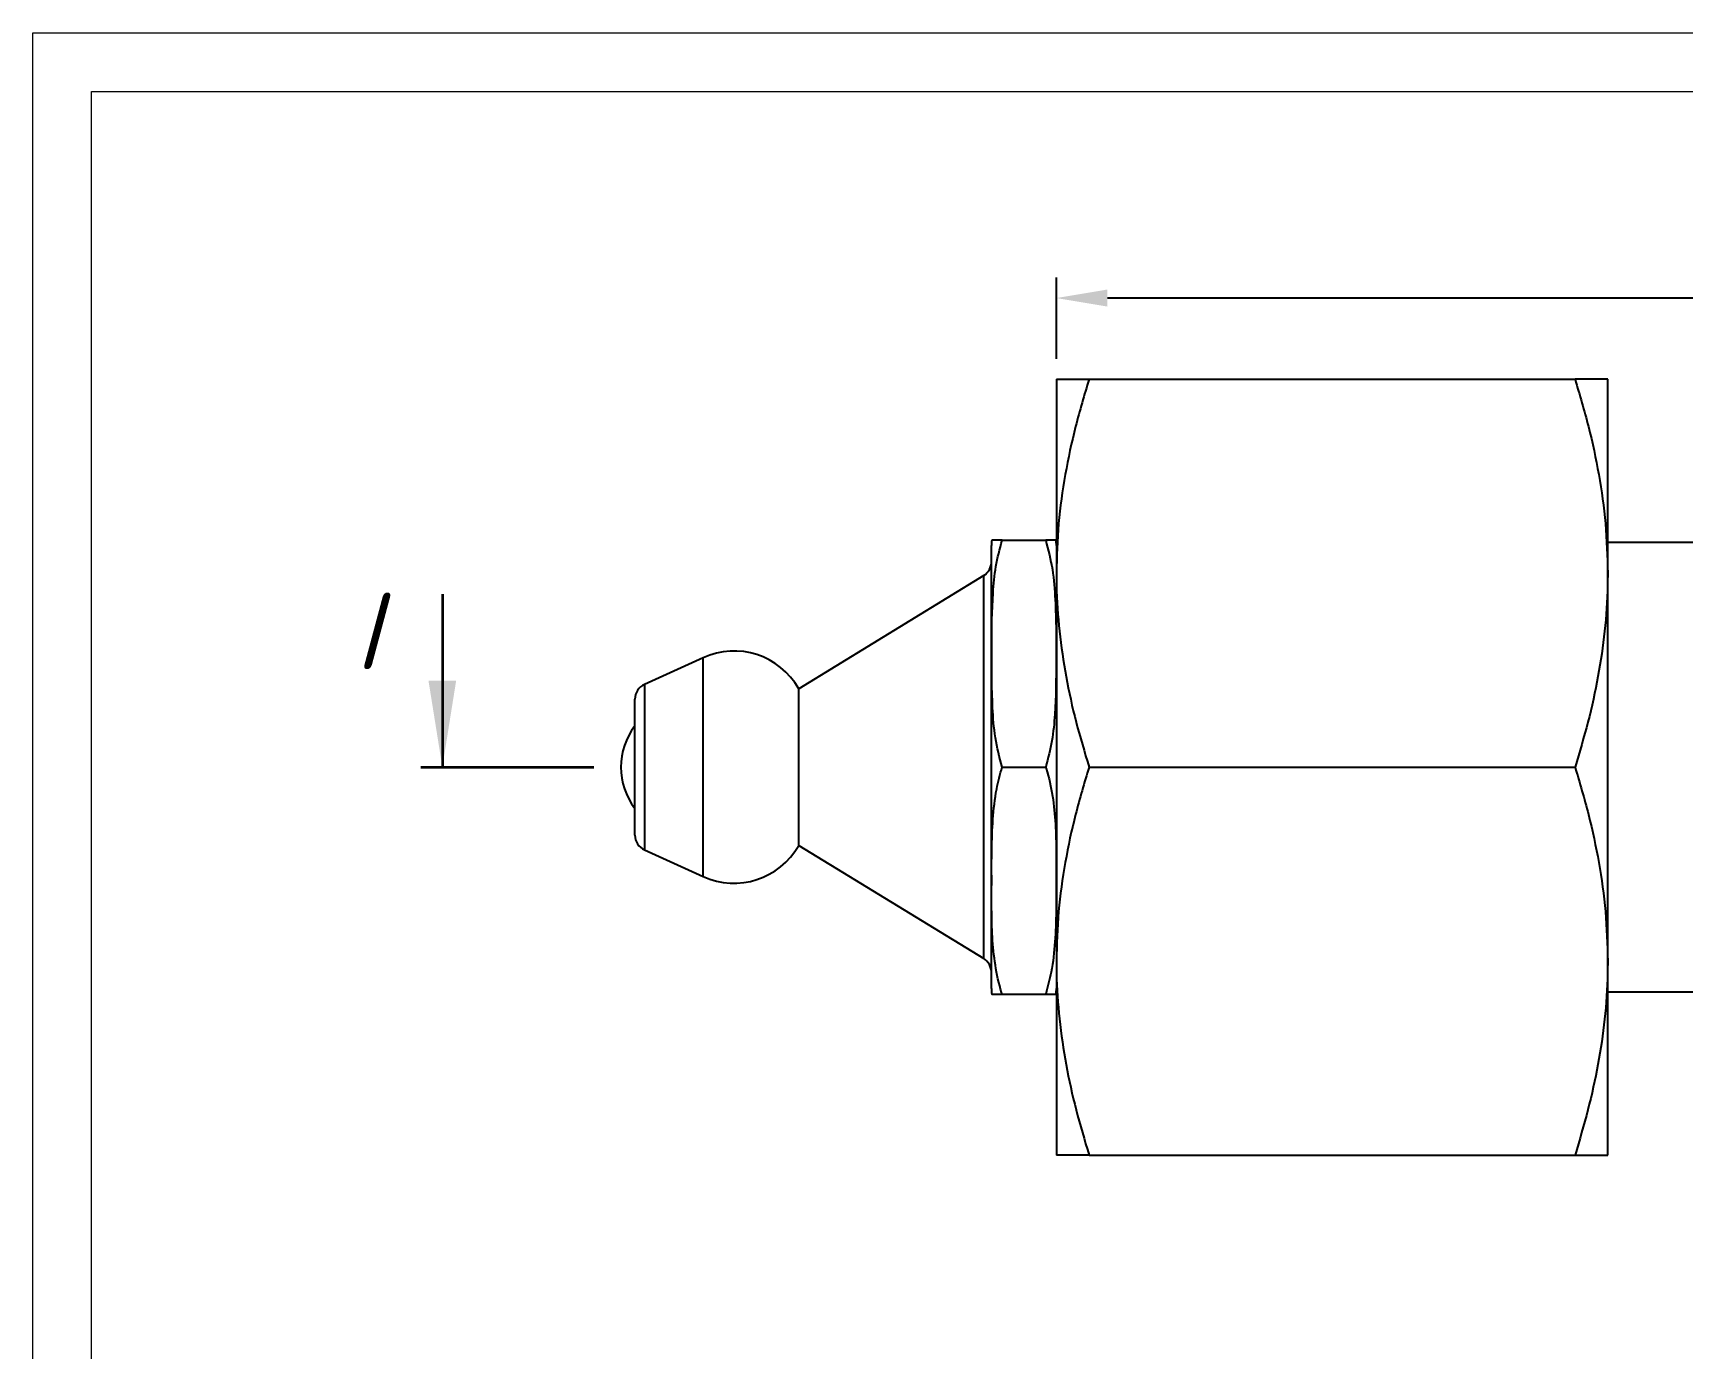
# Model space of a CAD drawing. Header units: millimetres. Extents: x 1276 to 1839, y 649 to 1061.
# Drawn here: x 1692.9 to 1733.27, y 1029.12 to 1061.33 of the extents above; entities that cross this region are included whole.
import ezdxf

# ---------------------------------------------------------------- set-up
doc = ezdxf.new("R2010")
doc.units = ezdxf.units.MM
doc.linetypes.add('PHANTOM', pattern=[12.7, 6.35, -1.27, 1.27, -1.27, 1.27, -1.27])
doc.linetypes.add('SLD-Solid', pattern=[0])
doc.styles.add('GENISO', font='geniso.shx', dxfattribs={"oblique": 15})
doc.dimstyles.new('Scale', dxfattribs={"dimscale": 0.5, "dimtxt": 2.5, "dimasz": 2.5, "dimexe": 1, "dimexo": 1, "dimgap": 0.2, "dimtad": 1, "dimdec": 1, "dimzin": 0, "dimtxsty": 'GENISO', "dimcen": 2.5, "dimclrd": 1, "dimclre": 1, "dimclrt": 7, "dimadec": 0, "dimazin": 0, "dimtfac": 1, "dimtdec": 1, "dimtmove": 0, "dimatfit": 3, "dimfxl": 1, "dimtzin": 0, "dimlwd": -1, "dimlwe": -1, "dimarcsym": 0})

# ---------------------------------------------------------------- blocks, each defined once
blk = doc.blocks.new('*D16')
at = {"color": 1, "transparency": 16777216}
for p, q in [((1717.955, 1053.348), (1717.955, 1055.337)), ((1770.255, 1051.248), (1770.255, 1055.337)), ((1769.005, 1054.837), (1719.205, 1054.837))]:
    blk.add_line(p, q, dxfattribs=at)
for points in [[(1719.205, 1055.046), (1719.205, 1054.629), (1717.955, 1054.837)], [(1769.005, 1055.046), (1769.005, 1054.629), (1770.255, 1054.837)]]:
    blk.add_solid(points, dxfattribs=at)
at = {"layer": 'Defpoints', "color": 0, "transparency": 16777216}
for p in [(1717.955, 1054.837), (1717.955, 1052.848), (1770.255, 1050.748)]:
    blk.add_point(p, dxfattribs=at)
at = {"color": 7, "transparency": 16777216, "insert": (1744.105, 1055.656), "char_height": 1.25, "attachment_point": 5, "style": 'GENISO'}
blk.add_mtext('52,3', dxfattribs=at)

msp = doc.modelspace()

# ---------------------------------------------------------------- linework, layer by layer
at = {"color": 5, "linetype": 'Continuous', "lineweight": 25}
for p, q in [((1717.955, 1052.848), (1717.955, 1048.098)), ((1718.755, 1052.848), (1730.655, 1052.848)), ((1731.455, 1048.098), (1731.455, 1052.848)), ((1716.367, 1040.636), (1716.367, 1048.773)), ((1716.627, 1048.905), (1717.695, 1048.905)), ((1734.955, 1048.848), (1731.455, 1048.848)), ((1716.177, 1048.04), (1711.646, 1045.269)), ((1716.177, 1041.003), (1716.177, 1048.04)), ((1717.955, 1048.098), (1717.955, 1038.598)), ((1731.455, 1038.598), (1731.455, 1048.098)), ((1709.305, 1046.029), (1707.868, 1045.375)), ((1709.305, 1042.009), (1709.305, 1046.029)), ((1707.868, 1045.375), (1707.868, 1042.336)), ((1707.636, 1041.684), (1707.636, 1045.014)), ((1711.646, 1042.389), (1711.646, 1045.269)), ((1716.627, 1043.348), (1717.695, 1043.348)), ((1718.755, 1043.348), (1730.655, 1043.348)), ((1707.868, 1042.336), (1707.868, 1041.323)), ((1711.646, 1041.428), (1711.646, 1042.389)), ((1709.305, 1040.669), (1709.305, 1042.009)), ((1707.868, 1041.323), (1709.305, 1040.669)), ((1711.646, 1041.428), (1716.177, 1038.658)), ((1716.177, 1038.658), (1716.177, 1041.003)), ((1716.367, 1037.924), (1716.367, 1040.636)), ((1717.955, 1038.598), (1717.955, 1033.848)), ((1731.455, 1033.848), (1731.455, 1038.598)), ((1716.627, 1037.792), (1717.695, 1037.792)), ((1731.455, 1037.848), (1734.324, 1037.848)), ((1718.755, 1033.848), (1730.655, 1033.848))]:
    msp.add_line(p, q, dxfattribs=at)
at = {"color": 242, "linetype": 'Continuous', "lineweight": 35, "true_color": 0xcd2027}
msp.add_line((1702.921, 1047.582), (1702.921, 1043.348), dxfattribs=at)
at = {"color": 242, "linetype": 'PHANTOM', "lineweight": 35, "true_color": 0xcd2027}
msp.add_line((1702.392, 1043.348), (1706.627, 1043.348), dxfattribs=at)
at = {"color": 7, "linetype": 'SLD-Solid', "lineweight": 15}
for points in [[(1692.898, 1061.329), (1839.363, 1061.329), (1839.363, 959.019), (1692.898, 959.019)], [(1694.334, 1059.893), (1837.927, 1059.893), (1837.927, 960.455), (1694.334, 960.455)]]:
    msp.add_lwpolyline(points, close=True, dxfattribs=at)
at = {"color": 5, "linetype": 'Continuous', "lineweight": 25}
for centre, radius, start, end in [((1718.387, 1048.773), 2.02, 176.2534, 180), ((1715.935, 1048.773), 2.02, 0, 3.7436), ((1715.97, 1048.379), 0.397, 301.4451, 0), ((1710.06, 1044.369), 1.824, 29.5905, 114.4712), ((1708.033, 1045.014), 0.397, 114.4712, 180), ((1708.967, 1043.348), 1.672, 142.754, 217.246), ((1708.033, 1041.684), 0.397, 180, 245.5288), ((1710.06, 1042.329), 1.824, 245.5288, 330.4095), ((1715.97, 1038.319), 0.397, 0, 58.5549), ((1718.387, 1037.924), 2.02, 180, 183.7436), ((1715.935, 1037.924), 2.02, 356.2534, 0)]:
    msp.add_arc(centre, radius, start, end, dxfattribs=at)
for points, knots in [([(1718.755, 1052.848), (1718.64, 1052.464), (1718.41, 1051.693), (1718.159, 1050.513), (1717.987, 1049.313), (1717.966, 1048.504), (1717.955, 1048.098)], [0, 0, 0, 0, 0.24755, 0.495847, 0.747207, 1, 1, 1, 1]), ([(1717.955, 1052.848), (1717.966, 1052.848), (1717.986, 1052.848), (1718.118, 1052.848), (1718.283, 1052.848), (1718.494, 1052.848), (1718.668, 1052.848), (1718.755, 1052.848)], [0, 0, 0, 0, 0.260797, 0.444507, 0.628722, 0.814202, 1, 1, 1, 1]), ([(1730.655, 1052.848), (1730.769, 1052.464), (1730.999, 1051.693), (1731.25, 1050.513), (1731.422, 1049.313), (1731.444, 1048.504), (1731.455, 1048.098)], [0, 0, 0, 0, 0.24755, 0.495847, 0.747207, 1, 1, 1, 1]), ([(1731.455, 1052.848), (1731.443, 1052.848), (1731.424, 1052.848), (1731.292, 1052.848), (1731.127, 1052.848), (1730.916, 1052.848), (1730.742, 1052.848), (1730.655, 1052.848)], [0, 0, 0, 0, 0.260797, 0.444507, 0.628722, 0.814202, 1, 1, 1, 1]), ([(1716.627, 1043.348), (1716.565, 1043.588), (1716.44, 1044.068), (1716.373, 1045.062), (1716.368, 1046.243), (1716.381, 1047.396), (1716.457, 1048.265), (1716.571, 1048.691), (1716.627, 1048.905)], [0, 0, 0, 0, 0.131624, 0.263592, 0.533387, 0.765319, 0.882778, 1, 1, 1, 1]), ([(1716.627, 1048.905), (1716.566, 1048.905), (1716.442, 1048.905), (1716.376, 1048.905), (1716.375, 1048.905), (1716.375, 1048.905)], [0, 0, 0, 0, 0.261532, 0.527184, 1, 1, 1, 1]), ([(1717.695, 1048.905), (1717.756, 1048.666), (1717.88, 1048.186), (1717.95, 1047.192), (1717.954, 1046.01), (1717.941, 1044.858), (1717.864, 1043.989), (1717.751, 1043.563), (1717.695, 1043.348)], [0, 0, 0, 0, 0.130763, 0.263586, 0.533386, 0.765323, 0.8821, 1, 1, 1, 1]), ([(1717.947, 1048.905), (1717.948, 1048.905), (1717.957, 1048.905), (1717.94, 1048.905), (1717.865, 1048.905), (1717.752, 1048.905), (1717.695, 1048.905)], [0, 0, 0, 0, 0.066853, 0.530686, 0.76422, 1, 1, 1, 1]), ([(1717.955, 1048.098), (1717.955, 1047.997), (1717.959, 1047.524), (1718.016, 1046.678), (1718.182, 1045.562), (1718.426, 1044.45), (1718.645, 1043.716), (1718.755, 1043.348)], [0, 0, 0, 0, 0.063121, 0.294841, 0.527715, 0.763498, 1, 1, 1, 1]), ([(1731.455, 1048.098), (1731.454, 1047.997), (1731.451, 1047.524), (1731.393, 1046.678), (1731.228, 1045.562), (1730.984, 1044.45), (1730.764, 1043.716), (1730.655, 1043.348)], [0, 0, 0, 0, 0.063121, 0.294841, 0.527715, 0.763498, 1, 1, 1, 1]), ([(1716.627, 1037.792), (1716.623, 1037.804), (1716.549, 1038.036), (1716.447, 1038.5), (1716.381, 1039.188), (1716.368, 1039.879), (1716.373, 1040.59), (1716.368, 1041.321), (1716.394, 1042.07), (1716.464, 1042.751), (1716.579, 1043.171), (1716.627, 1043.348)], [0, 0, 0, 0, 0.006543, 0.129294, 0.252572, 0.376467, 0.500063, 0.634278, 0.768468, 0.902349, 1, 1, 1, 1]), ([(1717.695, 1043.348), (1717.699, 1043.337), (1717.773, 1043.104), (1717.875, 1042.64), (1717.941, 1041.953), (1717.954, 1041.262), (1717.949, 1040.55), (1717.954, 1039.82), (1717.928, 1039.071), (1717.858, 1038.39), (1717.743, 1037.969), (1717.695, 1037.792)], [0, 0, 0, 0, 0.006543, 0.129294, 0.252572, 0.376467, 0.500064, 0.634278, 0.768468, 0.902349, 1, 1, 1, 1]), ([(1718.755, 1043.348), (1718.64, 1042.964), (1718.41, 1042.193), (1718.159, 1041.013), (1717.987, 1039.813), (1717.966, 1039.004), (1717.955, 1038.598)], [0, 0, 0, 0, 0.24755, 0.495846, 0.747207, 1, 1, 1, 1]), ([(1730.655, 1043.348), (1730.77, 1042.963), (1730.999, 1042.192), (1731.251, 1041.011), (1731.422, 1039.812), (1731.444, 1039.003), (1731.455, 1038.598)], [0, 0, 0, 0, 0.24795, 0.495849, 0.747944, 1, 1, 1, 1]), ([(1717.955, 1038.598), (1717.955, 1038.497), (1717.959, 1038.024), (1718.016, 1037.178), (1718.182, 1036.062), (1718.426, 1034.95), (1718.645, 1034.216), (1718.755, 1033.848)], [0, 0, 0, 0, 0.06312, 0.294841, 0.527715, 0.763498, 1, 1, 1, 1]), ([(1731.455, 1038.598), (1731.454, 1038.497), (1731.451, 1038.023), (1731.393, 1037.177), (1731.228, 1036.061), (1730.983, 1034.949), (1730.764, 1034.215), (1730.655, 1033.848)], [0, 0, 0, 0, 0.063121, 0.295401, 0.527714, 0.763836, 1, 1, 1, 1]), ([(1716.375, 1037.792), (1716.374, 1037.792), (1716.365, 1037.792), (1716.382, 1037.792), (1716.457, 1037.792), (1716.57, 1037.792), (1716.627, 1037.792)], [0, 0, 0, 0, 0.066853, 0.530686, 0.76422, 1, 1, 1, 1]), ([(1717.695, 1037.792), (1717.756, 1037.792), (1717.88, 1037.792), (1717.946, 1037.792), (1717.947, 1037.792), (1717.947, 1037.792)], [0, 0, 0, 0, 0.261532, 0.527184, 1, 1, 1, 1]), ([(1718.755, 1033.848), (1718.588, 1033.848), (1718.337, 1033.848), (1718.12, 1033.848), (1717.986, 1033.848), (1717.966, 1033.848), (1717.955, 1033.848)], [0, 0, 0, 0, 0.3680909, 0.5533953, 0.7391839, 1, 1, 1, 1]), ([(1730.655, 1033.848), (1730.822, 1033.848), (1731.073, 1033.848), (1731.29, 1033.848), (1731.424, 1033.848), (1731.443, 1033.848), (1731.455, 1033.848)], [0, 0, 0, 0, 0.368091, 0.553646, 0.739184, 1, 1, 1, 1])]:
    msp.add_open_spline(points, degree=3, knots=knots, dxfattribs=at)
at = {"color": 242, "linetype": 'Continuous', "lineweight": 35, "true_color": 0xcd2027}
msp.add_solid([(1702.921, 1043.348), (1703.259, 1045.465), (1702.582, 1045.465)], dxfattribs=at)

# ---------------------------------------------------------------- texts
at = {"color": 7, "insert": (1701.077, 1046.687), "char_height": 1.875, "attachment_point": 5, "style": 'GENISO'}
msp.add_mtext('I', dxfattribs=at)

# ---------------------------------------------------------------- dimensions: what is measured, and where the dimension line sits
dim = msp.add_linear_dim(base=(1717.955, 1054.837), p1=(1770.255, 1050.748), p2=(1717.955, 1052.848), dimstyle='Scale')
dim.commit()
dim.dimension.update_dxf_attribs({"geometry": '*D16', "text_midpoint": (1744.105, 1055.656)})

doc.saveas('drawing.dxf')
